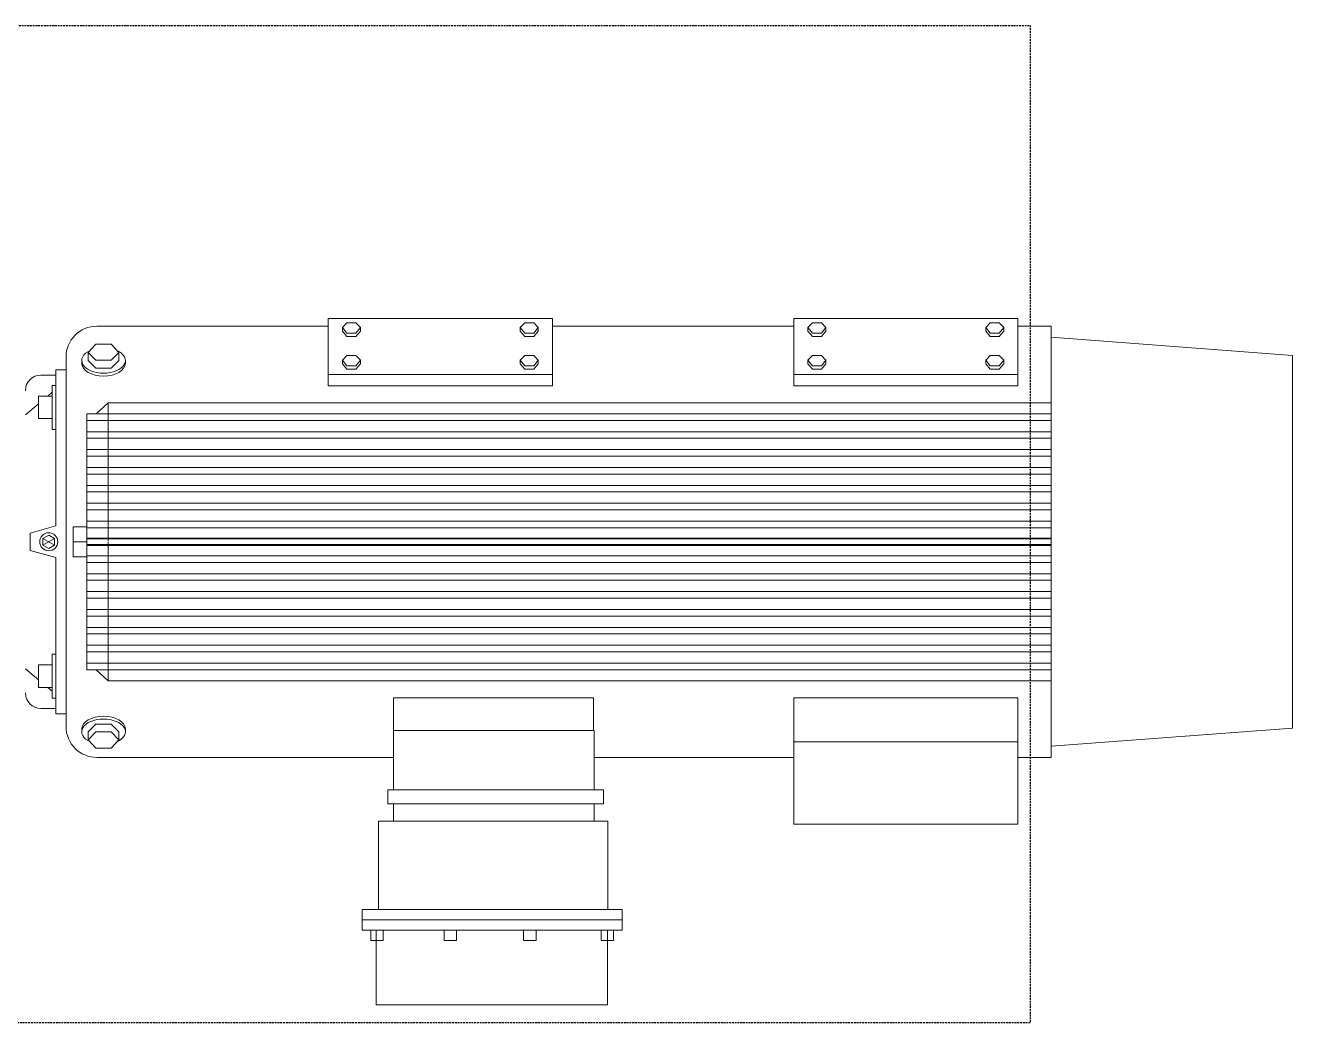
# Model space of a CAD drawing. Header units: inches. Extents: x 86328 to 235202, y 68629 to 184293.
# Drawn here: x 184406 to 186121, y 129152 to 130501 of the extents above; entities that cross this region are included whole.
import ezdxf

# ---------------------------------------------------------------- set-up
doc = ezdxf.new("R2010")
doc.units = ezdxf.units.IN
doc.header["$MEASUREMENT"] = 0
doc.linetypes.add('HIDDEN', pattern=[0.375, 0.25, -0.125])
doc.layers.add('DIM', color=251, linetype='Continuous', lineweight=0)

msp = doc.modelspace()

# ---------------------------------------------------------------- linework, layer by layer
at = {"layer": 'DIM', "color": 8, "linetype": 'HIDDEN', "lineweight": 25, "ltscale": 10}
for p, q in [((182766.3, 130501.4), (185766.3, 130501.4)), ((185766.3, 130501.4), (185766.3, 129151.7)), ((185766.3, 129151.7), (182766.3, 129151.7))]:
    msp.add_line(p, q, dxfattribs=at)
at = {"layer": 'DIM', "color": 8, "linetype": 'Continuous'}
for p, q in [((185119.6, 130104.9), (184816.3, 130104.9)), ((184816.3, 130104.9), (184816.3, 130028.8)), ((185119.6, 130028.8), (185119.6, 130104.9)), ((185749.5, 130104.9), (185446.2, 130104.9)), ((185446.2, 130104.9), (185446.2, 130028.8)), ((185749.5, 130028.8), (185749.5, 130104.9)), ((184503.2, 130094.3), (184532.3, 130094.3)), ((184765.7, 130094.3), (184503.2, 130094.3)), ((184765.7, 130094.3), (184816.3, 130094.3)), ((184835.4, 130092.4), (184841.5, 130098.8)), ((184835.4, 130092.4), (184835.4, 130087.6)), ((184841.5, 130085), (184835.4, 130092.4)), ((184841.5, 130080.2), (184835.4, 130087.6)), ((184841.5, 130098.8), (184853.7, 130098.8)), ((184853.7, 130085), (184841.5, 130085)), ((184853.7, 130098.8), (184859.8, 130092.4)), ((184859.8, 130092.4), (184853.7, 130085)), ((184859.8, 130087.6), (184853.7, 130080.2)), ((184859.8, 130092.4), (184859.8, 130087.6)), ((185082.2, 130098.8), (185076.1, 130092.4)), ((185076.1, 130092.4), (185076.1, 130087.6)), ((185076.1, 130092.4), (185082.2, 130085)), ((185076.1, 130087.6), (185082.2, 130080.2)), ((185094.4, 130098.8), (185082.2, 130098.8)), ((185082.2, 130085), (185094.4, 130085)), ((185100.5, 130092.4), (185094.4, 130098.8)), ((185094.4, 130085), (185100.5, 130092.4)), ((185094.4, 130080.2), (185100.5, 130087.6)), ((185100.5, 130092.4), (185100.5, 130087.6)), ((185119.6, 130094.3), (185446.2, 130094.3)), ((185465.3, 130092.4), (185471.4, 130098.8)), ((185465.3, 130092.4), (185465.3, 130087.6)), ((185471.4, 130085), (185465.3, 130092.4)), ((185471.4, 130080.2), (185465.3, 130087.6)), ((185471.4, 130098.8), (185483.6, 130098.8)), ((185483.6, 130085), (185471.4, 130085)), ((185483.6, 130098.8), (185489.7, 130092.4)), ((185489.7, 130092.4), (185483.6, 130085)), ((185489.7, 130087.6), (185483.6, 130080.2)), ((185489.7, 130092.4), (185489.7, 130087.6)), ((185712.1, 130098.8), (185706.1, 130092.4)), ((185706.1, 130092.4), (185706.1, 130087.6)), ((185706.1, 130092.4), (185712.1, 130085)), ((185706.1, 130087.6), (185712.1, 130080.2)), ((185724.3, 130098.8), (185712.1, 130098.8)), ((185712.1, 130085), (185724.3, 130085)), ((185730.4, 130092.4), (185724.3, 130098.8)), ((185724.3, 130085), (185730.4, 130092.4)), ((185724.3, 130080.2), (185730.4, 130087.6)), ((185730.4, 130092.4), (185730.4, 130087.6)), ((185749.5, 130094.3), (185794.7, 130094.3)), ((185794.7, 130094.3), (185794.7, 129510.8)), ((184501.8, 130069.9), (184491.4, 130058.6)), ((184522.5, 130069.9), (184501.8, 130069.9)), ((184532.9, 130058.6), (184522.5, 130069.9)), ((184853.7, 130080.2), (184841.5, 130080.2)), ((185082.2, 130080.2), (185094.4, 130080.2)), ((185483.6, 130080.2), (185471.4, 130080.2)), ((185712.1, 130080.2), (185724.3, 130080.2)), ((185794.7, 130079.3), (186121.5, 130054.7)), ((184461.3, 130046.7), (184461.3, 130052.4)), ((184491.4, 130047.9), (184491.4, 130058.6)), ((184491.4, 130058.6), (184501.8, 130048.2)), ((184522.5, 130048.2), (184532.9, 130058.6)), ((184532.9, 130047.9), (184532.9, 130058.6)), ((184835.4, 130048.1), (184841.5, 130054.5)), ((184841.5, 130054.5), (184853.7, 130054.5)), ((184853.7, 130054.5), (184859.8, 130048.1)), ((185082.2, 130054.5), (185076.1, 130048.1)), ((185094.4, 130054.5), (185082.2, 130054.5)), ((185100.5, 130048.1), (185094.4, 130054.5)), ((185465.3, 130048.1), (185471.4, 130054.5)), ((185471.4, 130054.5), (185483.6, 130054.5)), ((185483.6, 130054.5), (185489.7, 130048.1)), ((185712.1, 130054.5), (185706.1, 130048.1)), ((185724.3, 130054.5), (185712.1, 130054.5)), ((185730.4, 130048.1), (185724.3, 130054.5)), ((186121.5, 129550.4), (186121.5, 130054.7)), ((184461.3, 130035.2), (184447.7, 130035.2)), ((184447.7, 129823.9), (184447.7, 130035.2)), ((184461.3, 130035.2), (184461.3, 130046.7)), ((184461.3, 129802.5), (184461.3, 130035.2)), ((184482.6, 130044), (184482.6, 130047.9)), ((184491.4, 130047.9), (184491.4, 130047.9)), ((184491.4, 130047.9), (184501.8, 130037.5)), ((184501.8, 130048.2), (184522.5, 130048.2)), ((184501.8, 130037.5), (184522.5, 130037.5)), ((184522.5, 130037.5), (184532.9, 130047.9)), ((184532.9, 130047.9), (184532.9, 130047.9)), ((184541.6, 130044), (184541.6, 130047.9)), ((184835.4, 130048.1), (184835.4, 130043.4)), ((184841.5, 130040.8), (184835.4, 130048.1)), ((184841.5, 130036), (184835.4, 130043.4)), ((184853.7, 130040.8), (184841.5, 130040.8)), ((184853.7, 130036), (184841.5, 130036)), ((184859.8, 130048.1), (184853.7, 130040.8)), ((184859.8, 130043.4), (184853.7, 130036)), ((184859.8, 130048.1), (184859.8, 130043.4)), ((185076.1, 130048.1), (185076.1, 130043.4)), ((185076.1, 130048.1), (185082.2, 130040.8)), ((185076.1, 130043.4), (185082.2, 130036)), ((185082.2, 130040.8), (185094.4, 130040.8)), ((185082.2, 130036), (185094.4, 130036)), ((185094.4, 130040.8), (185100.5, 130048.1)), ((185094.4, 130036), (185100.5, 130043.4)), ((185100.5, 130048.1), (185100.5, 130043.4)), ((185465.3, 130048.1), (185465.3, 130043.4)), ((185471.4, 130040.8), (185465.3, 130048.1)), ((185471.4, 130036), (185465.3, 130043.4)), ((185483.6, 130040.8), (185471.4, 130040.8)), ((185483.6, 130036), (185471.4, 130036)), ((185489.7, 130048.1), (185483.6, 130040.8)), ((185489.7, 130043.4), (185483.6, 130036)), ((185489.7, 130048.1), (185489.7, 130043.4)), ((185706.1, 130048.1), (185706.1, 130043.4)), ((185706.1, 130048.1), (185712.1, 130040.8)), ((185706.1, 130043.4), (185712.1, 130036)), ((185712.1, 130040.8), (185724.3, 130040.8)), ((185712.1, 130036), (185724.3, 130036)), ((185724.3, 130040.8), (185730.4, 130048.1)), ((185724.3, 130036), (185730.4, 130043.4)), ((185730.4, 130048.1), (185730.4, 130043.4)), ((184427.4, 130028.1), (184447.7, 130028.1)), ((184816.3, 130028.8), (185119.6, 130028.8)), ((185119.6, 130028.8), (184816.3, 130028.8)), ((184816.3, 130028.8), (184816.3, 130013.8)), ((185119.6, 130013.8), (185119.6, 130028.8)), ((185446.2, 130028.8), (185749.5, 130028.8)), ((185749.5, 130028.8), (185446.2, 130028.8)), ((185446.2, 130028.8), (185446.2, 130013.8)), ((185749.5, 130013.8), (185749.5, 130028.8)), ((184442.7, 129999.8), (184424.2, 129999.8)), ((184424.2, 129999.8), (184424.2, 129969.2)), ((184442.7, 130004.8), (184436.6, 129999.8)), ((184447.7, 130014.2), (184442.7, 130014.2)), ((184442.7, 130014.2), (184442.7, 129954.7)), ((184442.7, 129969.2), (184442.7, 129999.8)), ((184447.7, 129954.7), (184447.7, 130014.2)), ((184816.3, 130013.8), (185119.6, 130013.8)), ((185446.2, 130013.8), (185749.5, 130013.8)), ((184424.2, 129989.3), (184406.3, 129974.2)), ((184518.4, 129990.6), (184502.1, 129975.7)), ((184518.4, 129803.2), (184518.4, 129990.6)), ((184518.4, 129990.6), (185794.7, 129990.6)), ((184424.2, 129969.2), (184442.7, 129969.2)), ((184489.6, 129802.5), (184489.6, 129975.7)), ((184489.6, 129975.7), (185794.7, 129975.7)), ((184489.6, 129966.8), (185794.7, 129966.8)), ((184442.7, 129954.7), (184447.7, 129954.7)), ((184489.6, 129951.5), (185794.7, 129951.5)), ((184489.6, 129942.6), (185794.7, 129942.6)), ((184489.6, 129927.3), (185794.7, 129927.3)), ((184489.6, 129918.4), (185794.7, 129918.4)), ((184489.6, 129903.1), (185794.7, 129903.1)), ((184489.6, 129894.2), (185794.7, 129894.2)), ((184489.6, 129878.9), (185794.7, 129878.9)), ((184489.6, 129870), (185794.7, 129870)), ((184489.6, 129854.7), (185794.7, 129854.7)), ((184489.6, 129845.8), (185794.7, 129845.8)), ((184489.6, 129830.5), (185794.7, 129830.5)), ((184447.7, 129823.9), (184412.7, 129814.2)), ((184412.7, 129814.2), (184412.7, 129802.5)), ((184438, 129811.6), (184430.1, 129807.1)), ((184430.1, 129807.1), (184438, 129811.6)), ((184445.9, 129807.1), (184438, 129811.6)), ((184438, 129811.6), (184445.9, 129807.1)), ((184471.1, 129802.5), (184471.1, 129822.8)), ((184471.1, 129822.8), (184489.6, 129822.8)), ((184471.1, 129802.5), (184471.1, 129822.8)), ((184471.1, 129822.8), (184489.6, 129822.8)), ((184489.6, 129822.8), (184489.6, 129802.5)), ((184489.6, 129822.8), (184489.6, 129802.5)), ((184489.6, 129821.6), (185794.7, 129821.6)), ((184412.7, 129790.9), (184412.7, 129802.5)), ((184445.9, 129798), (184430.1, 129807.1)), ((184445.9, 129807.1), (184430.1, 129798)), ((184430.1, 129807.1), (184430.1, 129798)), ((184430.1, 129798), (184430.1, 129807.1)), ((184430.1, 129798), (184438, 129793.4)), ((184438, 129793.4), (184430.1, 129798)), ((184438, 129793.4), (184445.9, 129798)), ((184445.9, 129798), (184438, 129793.4)), ((184445.9, 129798), (184445.9, 129807.1)), ((184445.9, 129807.1), (184445.9, 129798)), ((184461.3, 129802.5), (184461.3, 129569.9)), ((184489.6, 129802.5), (184471.1, 129802.5)), ((184471.1, 129802.5), (184471.1, 129782.3)), ((184489.6, 129802.5), (184471.1, 129802.5)), ((184489.6, 129802.5), (184471.1, 129802.5)), ((184489.6, 129802.5), (184471.1, 129802.5)), ((184471.1, 129802.5), (184471.1, 129782.3)), ((184489.6, 129807.6), (185794.7, 129807.6)), ((184489.6, 129806.3), (185794.7, 129806.3)), ((184489.6, 129802.5), (184489.6, 129629.4)), ((184489.6, 129782.3), (184489.6, 129802.5)), ((184489.6, 129782.3), (184489.6, 129802.5)), ((184489.6, 129798.7), (185794.7, 129798.7)), ((184489.6, 129797.4), (185794.7, 129797.4)), ((184518.4, 129801.9), (184518.4, 129614.5)), ((184447.7, 129781.2), (184412.7, 129790.9)), ((184447.7, 129781.2), (184447.7, 129569.9)), ((184471.1, 129782.3), (184489.6, 129782.3)), ((184471.1, 129782.3), (184489.6, 129782.3)), ((184489.6, 129783.4), (185794.7, 129783.4)), ((184489.6, 129774.6), (185794.7, 129774.6)), ((184489.6, 129759.3), (185794.7, 129759.3)), ((184489.6, 129750.4), (185794.7, 129750.4)), ((184489.6, 129735.1), (185794.7, 129735.1)), ((184489.6, 129726.2), (185794.7, 129726.2)), ((184489.6, 129710.9), (185794.7, 129710.9)), ((184489.6, 129702), (185794.7, 129702)), ((184489.6, 129686.7), (185794.7, 129686.7)), ((184489.6, 129677.8), (185794.7, 129677.8)), ((184489.6, 129662.5), (185794.7, 129662.5)), ((184442.7, 129650.4), (184447.7, 129650.4)), ((184442.7, 129590.9), (184442.7, 129650.4)), ((184447.7, 129650.4), (184447.7, 129590.9)), ((184489.6, 129653.6), (185794.7, 129653.6)), ((184489.6, 129638.3), (185794.7, 129638.3)), ((184424.2, 129615.8), (184406.3, 129630.8)), ((184424.2, 129605.3), (184424.2, 129635.9)), ((184424.2, 129635.9), (184442.7, 129635.9)), ((184442.7, 129635.9), (184442.7, 129605.3)), ((184489.6, 129629.4), (185794.7, 129629.4)), ((184518.4, 129614.5), (184502.1, 129629.4)), ((184442.7, 129605.3), (184424.2, 129605.3)), ((184442.7, 129600.2), (184436.6, 129605.3)), ((184518.4, 129614.5), (185794.7, 129614.5)), ((184447.7, 129590.9), (184442.7, 129590.9)), ((185175, 129591.3), (184904.6, 129591.3)), ((184904.6, 129591.3), (184904.6, 129547.2)), ((185175, 129547.2), (185175, 129591.3)), ((185446.2, 129531.6), (185446.2, 129591.3)), ((185446.2, 129591.3), (185749.5, 129591.3)), ((185749.5, 129591.3), (185749.5, 129531.6)), ((184427.4, 129576.9), (184447.7, 129576.9)), ((184461.3, 129569.9), (184447.7, 129569.9)), ((184461.3, 129569.9), (184461.3, 129558.4)), ((184461.3, 129558.4), (184461.3, 129552.6)), ((184491.4, 129545.4), (184501.8, 129555.8)), ((184501.8, 129555.8), (184522.5, 129555.8)), ((184518.4, 129566.1), (184518.4, 129566.1)), ((184522.5, 129555.8), (184532.9, 129545.4)), ((184482.6, 129549.2), (184482.6, 129545.4)), ((184491.4, 129545.4), (184491.4, 129534.7)), ((184491.4, 129545.4), (184491.4, 129545.4)), ((184491.4, 129534.7), (184501.8, 129545.1)), ((184501.8, 129523.3), (184491.4, 129534.7)), ((184501.8, 129545.1), (184522.5, 129545.1)), ((184522.5, 129545.1), (184532.9, 129534.7)), ((184532.9, 129534.7), (184522.5, 129523.3)), ((184532.9, 129545.4), (184532.9, 129534.7)), ((184532.9, 129545.4), (184532.9, 129545.3)), ((184541.6, 129549.2), (184541.6, 129545.4)), ((184904.6, 129547.2), (185175.9, 129547.2)), ((184904.6, 129466.8), (184904.6, 129547.2)), ((184904.6, 129547.2), (185175, 129547.2)), ((185175.9, 129547.2), (185175.9, 129466.8)), ((185794.7, 129525.8), (186121.5, 129550.4)), ((184522.5, 129523.3), (184501.8, 129523.3)), ((185446.2, 129420.5), (185446.2, 129531.6)), ((185446.2, 129531.6), (185749.5, 129531.6)), ((185749.5, 129531.6), (185446.2, 129531.6)), ((185749.5, 129531.6), (185749.5, 129420.5)), ((184503.2, 129510.8), (184532.3, 129510.8)), ((184531.4, 129510.8), (184904.6, 129510.8)), ((184904.6, 129510.8), (184775.6, 129510.8)), ((185446.2, 129510.8), (185175.9, 129510.8)), ((185794.7, 129510.8), (185749.5, 129510.8)), ((185188.6, 129466.8), (184896.9, 129466.8)), ((184896.9, 129466.8), (184896.9, 129448.1)), ((185175.9, 129466.8), (184904.6, 129466.8)), ((185188.6, 129448.1), (185188.6, 129466.8)), ((184896.9, 129448.1), (185188.6, 129448.1)), ((185175.9, 129448.1), (184904.6, 129448.1)), ((184904.6, 129448.1), (184904.6, 129424.4)), ((185175.9, 129424.4), (185175.9, 129448.1)), ((185194.5, 129424.4), (184884.2, 129424.4)), ((184884.2, 129424.4), (184884.2, 129304.9)), ((184904.6, 129424.4), (185175.9, 129424.4)), ((185194.5, 129304.9), (185194.5, 129424.4)), ((185749.5, 129420.5), (185446.2, 129420.5)), ((185214, 129304.9), (184862.1, 129304.9)), ((184862.1, 129304.9), (184862.1, 129276.8)), ((184884.2, 129304.9), (185194.5, 129304.9)), ((185214, 129276.8), (185214, 129304.9)), ((184862.1, 129290.8), (185214, 129290.8)), ((184862.1, 129276.8), (185214, 129276.8)), ((184873.7, 129276.8), (184890.7, 129276.8)), ((184873.7, 129263), (184873.7, 129276.8)), ((184890.7, 129263), (184873.7, 129263)), ((185194, 129276.8), (184880.9, 129276.8)), ((184880.9, 129276.8), (184880.9, 129175.8)), ((184890.7, 129276.8), (184890.7, 129263)), ((184989.9, 129276.8), (184972.9, 129276.8)), ((184972.9, 129276.8), (184972.9, 129263)), ((184972.9, 129263), (184989.9, 129263)), ((184989.9, 129263), (184989.9, 129276.8)), ((185097.6, 129276.8), (185080.7, 129276.8)), ((185080.7, 129276.8), (185080.7, 129263)), ((185080.7, 129263), (185097.6, 129263)), ((185097.6, 129263), (185097.6, 129276.8)), ((185202.4, 129276.8), (185185.5, 129276.8)), ((185185.5, 129276.8), (185185.5, 129263)), ((185185.5, 129263), (185202.4, 129263)), ((185194, 129175.8), (185194, 129276.8)), ((185202.4, 129263), (185202.4, 129276.8)), ((184880.9, 129175.8), (185194, 129175.8))]:
    msp.add_line(p, q, dxfattribs=at)
msp.add_circle((184438, 129802.5), 12.2, dxfattribs=at)
msp.add_circle((184438, 129802.5), 12.2, dxfattribs=at)
for centre, radius, start, end in [((184503.2, 130052.4), 41.9, 90, 180), ((184472, 130047.9), 3.25, 180.0304, 180.0304), ((184427.4, 130007), 21.1, 90, 180), ((184427.4, 129598), 21.1, 180, 270), ((184503.2, 129552.6), 41.9, 180, 270), ((184472, 129557.2), 3.25, 179.9696, 179.9696)]:
    msp.add_arc(centre, radius, start, end, dxfattribs=at)
for centre, start_param, end_param in [((184512.1, 130047.9), 2.226219, 7.193516), ((184512.1, 130044), 3.141593, 6.283185)]:
    msp.add_ellipse(centre, major_axis=(29.5, 0), ratio=0.58591, start_param=start_param, end_param=end_param, dxfattribs=at)
at = {"layer": 'DIM', "color": 8, "linetype": 'Continuous', "extrusion": (0, 0, -1)}
for centre, major_axis, start_param, end_param in [((184512.1, 129545.4), (-29.5, 0), -0.915374, 4.051923), ((184512.1, 129549.2), (29.5, 0), 3.141593, 6.283185)]:
    msp.add_ellipse(centre, major_axis=major_axis, ratio=0.58591, start_param=start_param, end_param=end_param, dxfattribs=at)

doc.saveas('drawing.dxf')
